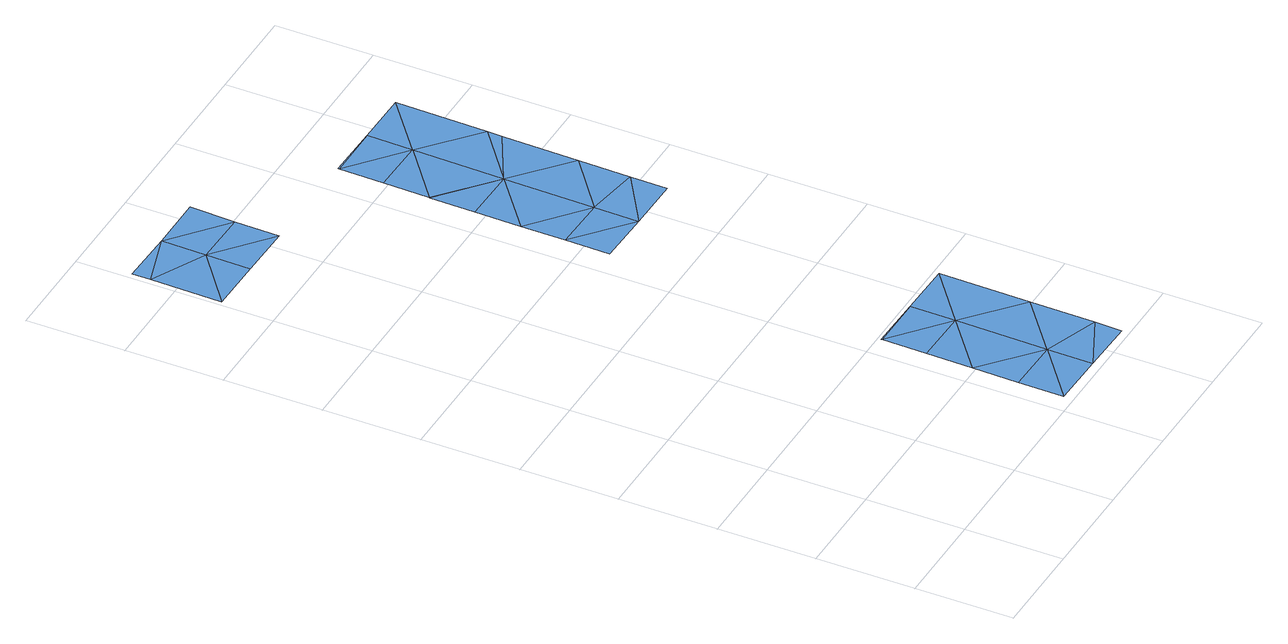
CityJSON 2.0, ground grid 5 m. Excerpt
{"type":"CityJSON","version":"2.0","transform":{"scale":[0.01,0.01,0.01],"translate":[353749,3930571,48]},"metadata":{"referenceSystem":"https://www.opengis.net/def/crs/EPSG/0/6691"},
"CityObjects":{
"waterbody1":{"type":"WaterBody","attributes":{"name":"3","class":"1140","function":"1","WaterBodyRiverFloodingRiskAttribute.description":"6","WaterBodyRiverFloodingRiskAttribute.rankOrg":"1","WaterBodyRiverFloodingRiskAttribute.adminType":"2","WaterBodyRiverFloodingRiskAttribute.scale":"L2"},"geometry":[{"type":"MultiSurface","lod":"1","boundaries":[[[0,1,2]],[[3,0,4]],[[2,1,5]],[[1,0,6]],[[0,2,4]],[[5,7,2]],[[7,8,2]],[[2,8,4]],[[4,8,9]]]}]},
"waterbody2":{"type":"WaterBody","attributes":{"name":"3","class":"1140","function":"1","WaterBodyRiverFloodingRiskAttribute.description":"6","WaterBodyRiverFloodingRiskAttribute.rankOrg":"1","WaterBodyRiverFloodingRiskAttribute.adminType":"2","WaterBodyRiverFloodingRiskAttribute.scale":"L2"},"geometry":[{"type":"MultiSurface","lod":"1","boundaries":[[[10,11,12]],[[13,10,12]],[[14,12,15]],[[12,16,15]],[[12,17,16]],[[18,16,17]],[[18,17,19]],[[19,20,21]],[[20,19,17]],[[12,11,17]],[[10,13,22]],[[11,23,17]],[[17,23,20]],[[14,24,12]],[[12,24,13]]]}]},
"waterbody3":{"type":"WaterBody","attributes":{"name":"3","class":"1140","function":"1","WaterBodyRiverFloodingRiskAttribute.description":"6","WaterBodyRiverFloodingRiskAttribute.rankOrg":"1","WaterBodyRiverFloodingRiskAttribute.adminType":"2","WaterBodyRiverFloodingRiskAttribute.scale":"L2"},"geometry":[{"type":"MultiSurface","lod":"1","boundaries":[[[25,26,27]],[[28,29,30]],[[31,32,33]],[[29,33,32]],[[29,32,30]],[[31,33,34]],[[34,35,36]],[[35,34,33]],[[37,38,29]],[[38,39,29]],[[25,40,37]],[[28,41,29]],[[37,29,41]],[[42,43,33]],[[40,38,37]],[[44,40,25]],[[26,37,41]],[[26,25,37]],[[43,35,33]],[[29,42,33]],[[39,42,29]]]}]}
},
"vertices":[
[318,4225,77],[35,4137,77],[314,3998,77],[599,4221,83],[595,3993,78],[29,3775,77],[36,4230,77],[310,3771,77],[590,3766,77],[591,3766,77],
[1667,181,77],[1672,509,77],[1387,280,77],[1383,47,77],[1106,285,77],[1110,516,77],[1110,518,77],[1395,746,77],[1114,751,77],[1117,979,77],[1398,979,77],[1117,984,77],[1664,43,77],[1680,975,77],[1102,52,77],
[1421,2366,77],[1144,2598,77],[1140,2370,77],[1151,3058,77],[1432,3053,77],[1155,3289,77],[1159,3524,79],[1155,3291,78],[1440,3519,79],[1163,3752,79],[1444,3752,80],[1163,3757,79],[1425,2593,77],[1710,2816,77],[1716,3205,78],[1705,2550,77],[1147,2825,77],[1717,3282,79],[1725,3748,81],[1702,2361,77]
]}
